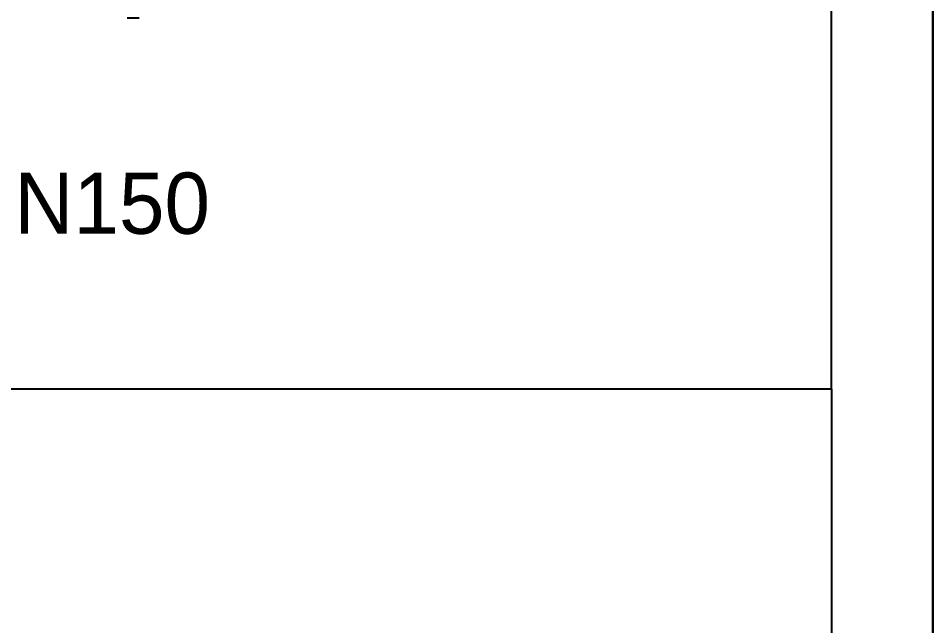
# Model space of a CAD drawing. Extents: x 1382187 to 1725648, y 860327 to 1571294.
# Drawn here: x 1536532 to 1545497, y 1239619 to 1245572 of the extents above; entities that cross this region are included whole.
import ezdxf

# ---------------------------------------------------------------- set-up
doc = ezdxf.new("R2010")
doc.units = 0
doc.header["$LTSCALE"] = 1000
doc.header["$MEASUREMENT"] = 0
doc.layers.add('A-文字', color=3, linetype='Continuous', lineweight=30)
doc.layers.add('bz', color=2, linetype='Continuous')
doc.styles.add('中西文等高字体', font='HZTXT_E.shx', dxfattribs={"width": 0.7, "height": 4, "bigfont": 'hztxt.shx'})

msp = doc.modelspace()

# ---------------------------------------------------------------- linework, layer by layer
at = {"linetype": 'Continuous'}
msp.add_line((1537716.8, 1245572.2), (1537600.7, 1245572.2), dxfattribs=at)
at = {"color": 7}
for p, q in [((1544506.6, 1241937.5), (1521771.5, 1241937.5)), ((1544506.6, 1222928.1), (1544506.6, 1241937.5)), ((1544506.6, 1222928.1), (1544506.6, 1241937.5))]:
    msp.add_line(p, q, dxfattribs=at)
msp.add_lwpolyline([(1525505.3, 1256792.8), (1544505.9, 1256792.8), (1544501.6, 1241937.5), (1525505.3, 1241937.5)], close=True)
at = {"layer": 'A-文字'}
msp.add_lwpolyline([(1474892.5, 1260917.1), (1545496.6, 1260917.1), (1545496.6, 1203515.5), (1474892.5, 1203515.5)], close=True, dxfattribs=at)

# ---------------------------------------------------------------- texts
at = {"layer": 'bz', "color": 7, "style": '中西文等高字体'}
msp.add_text('管径从DN65到DN150', height=600, dxfattribs=at).set_placement((1531462.9, 1243459.8))

doc.saveas('drawing.dxf')
